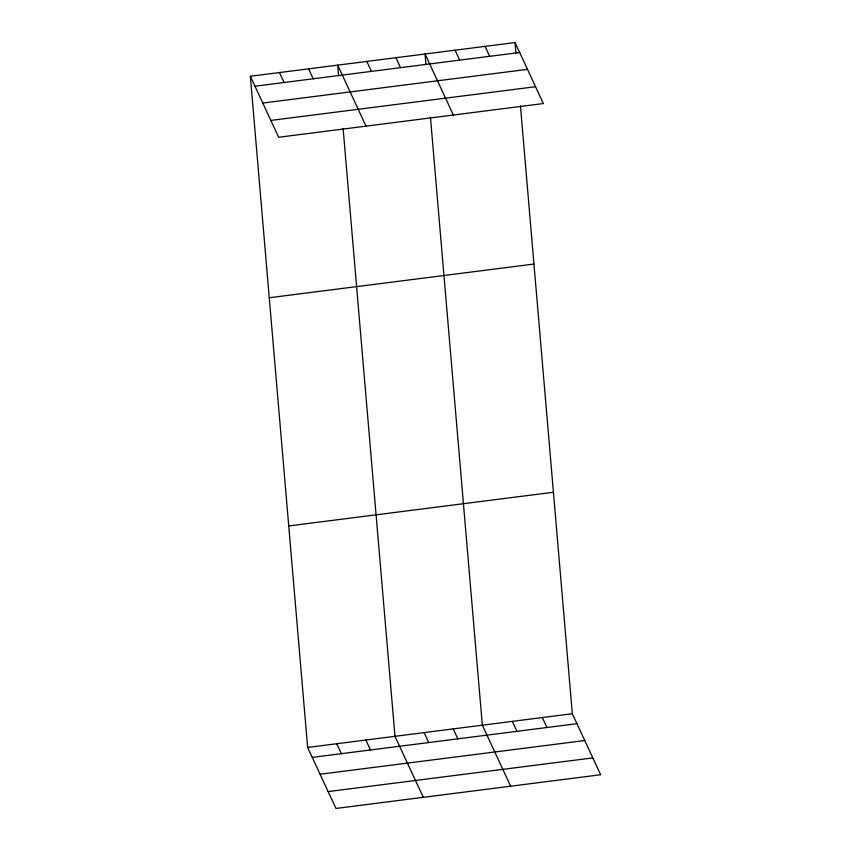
<?xml version="1.0" encoding="UTF-8"?>
<svg xmlns="http://www.w3.org/2000/svg" width="851" height="851" viewBox="0 0 851 851"><rect width="100%" height="100%" fill="white"/><g stroke="black" fill="none" stroke-linecap="round" stroke-linejoin="round"><path stroke-width="1.28" d="M250.354 76.26L515.046 42.55L543.364 103.556L278.671 137.266L250.354 76.26L307.636 747.444L335.954 808.45L600.646 774.74L572.329 713.734L520.45 105.832M254.97 86.206L519.663 52.496M262.789 103.056L527.482 69.346M270.852 120.416L535.545 86.706M269.256 297.754L533.949 264.044M288.734 525.95L553.427 492.25M307.636 747.444L572.329 713.734M312.253 757.39L576.946 723.68M320.072 774.24L584.765 740.53M328.135 791.6L592.828 757.89M485.049 46.369L489.665 56.315M455.051 50.188L459.668 60.134M453.37 115.013L425.053 54.007L425.947 64.559M395.938 57.719L400.555 67.665M366.824 61.432L371.44 71.378M366.015 126.139L337.698 65.133L338.602 75.686M308.583 68.846L313.2 78.792M279.468 72.548L284.085 82.494M542.332 717.553L546.948 727.499M512.334 721.382L516.951 731.328M510.653 786.196L482.336 725.201L430.457 117.3M453.221 728.903L457.838 738.849M424.096 732.615L428.713 742.561M423.298 797.323L394.981 736.328L343.102 128.416M365.866 740.03L370.483 749.976M336.751 743.742L341.368 753.688M515.046 42.55L515.951 53.102"/></g></svg>
